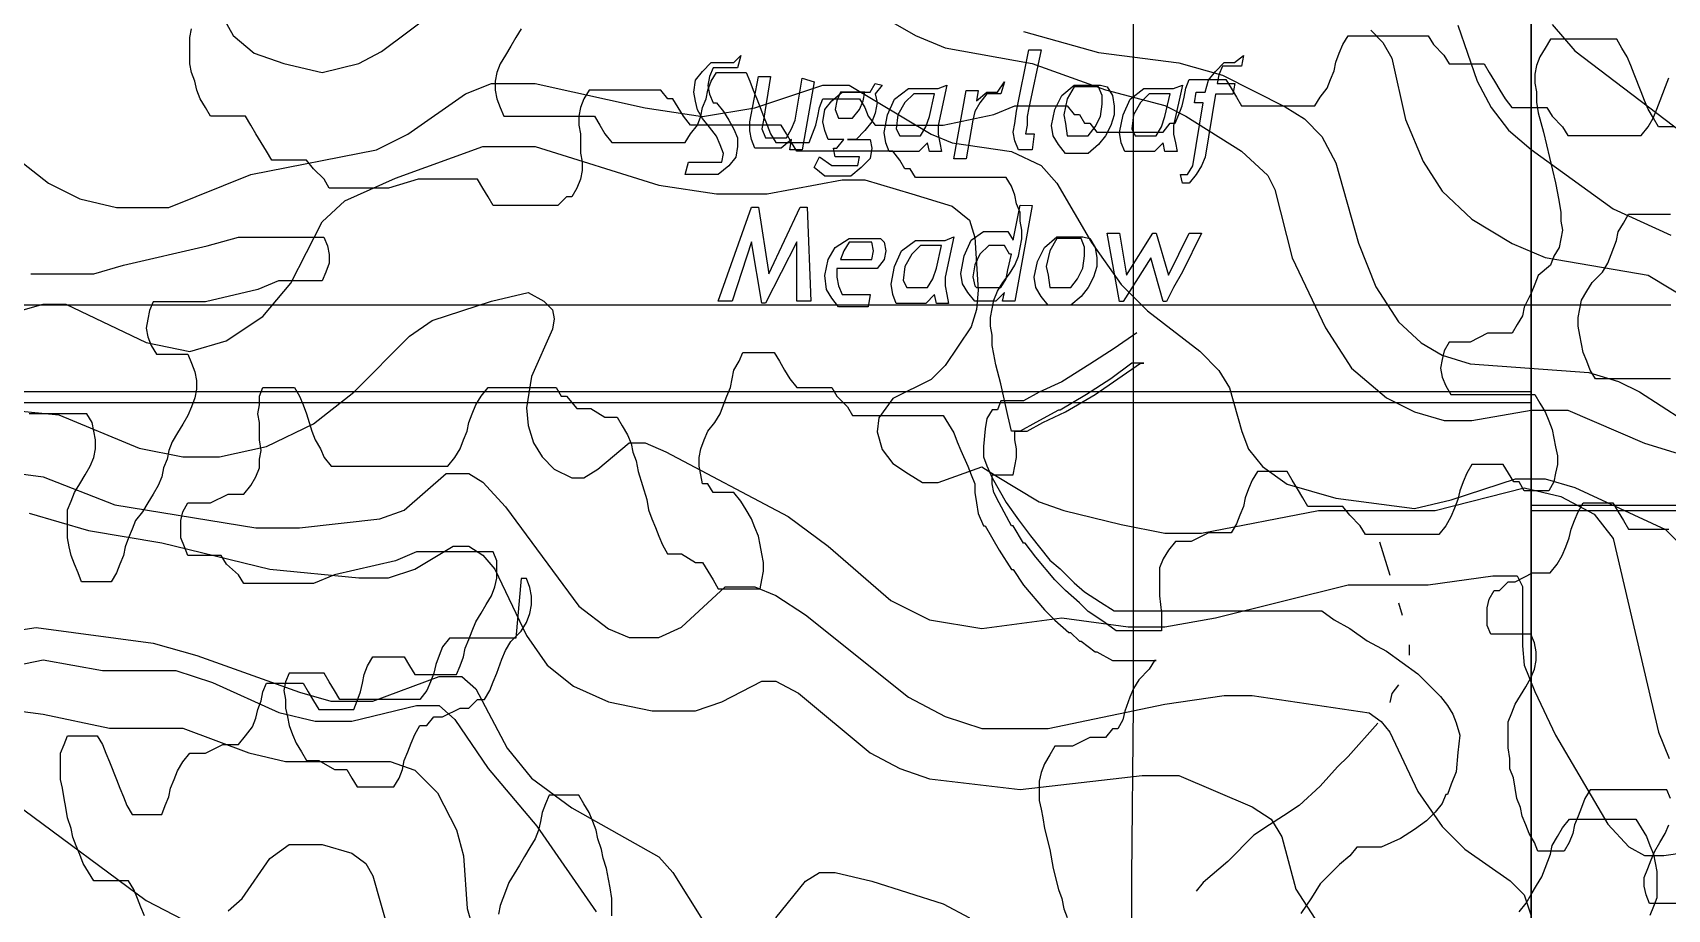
# Model space of a CAD drawing. Extents: x -0.49 to 6.91, y -0.57 to 8.11.
# Drawn here: x 2.0287 to 2.5228, y 2.9514 to 3.2165 of the extents above; entities that cross this region are included whole.
import ezdxf

# ---------------------------------------------------------------- set-up
doc = ezdxf.new("R2010")
doc.units = 0
for name, color, linetype in [('Grid', 7, 'CONTINUOUS'), ('Labels', 7, 'CONTINUOUS'), ('roads', 7, 'CONTINUOUS'), ('topo', 7, 'CONTINUOUS'), ('topo_grid', 7, 'CONTINUOUS'), ('water', 7, 'CONTINUOUS'), ('white', 7, 'CONTINUOUS')]:
    doc.layers.add(name, color=color, linetype=linetype)

msp = doc.modelspace()

# ---------------------------------------------------------------- linework, layer by layer
at = {"layer": 'Grid', "color": 1}
for points in [[(1.659111, 3.10467), (1.660693, 3.310807), (1.661749, 3.517499), (1.662802, 3.724165), (1.664384, 3.930329), (1.868432, 3.932974), (2.073008, 3.93562), (2.277583, 3.938266), (2.482159, 3.940912), (2.482159, 3.908739), (2.482159, 3.732632), (2.482159, 3.700485), (2.482159, 3.524378), (2.481633, 3.492205), (2.481633, 3.316125), (2.481633, 3.283422), (2.481633, 3.107845), (2.276002, 3.107845), (2.070373, 3.107845), (1.864743, 3.107845)], [(3.360572, 3.070909), (3.151778, 3.070909), (2.942985, 3.073555), (2.734718, 3.073555), (2.481632, 3.073555), (2.481632, 3.106231), (2.481632, 3.281808), (2.481632, 3.314511), (2.481632, 3.490591), (2.482159, 3.522764), (2.482159, 3.698871), (2.482159, 3.731018), (2.482159, 3.907125), (2.731555, 3.907125), (2.940348, 3.907125), (3.149142, 3.907125), (3.357408, 3.907125), (3.358466, 3.698315), (3.358995, 3.489533), (3.360054, 3.281279)], [(1.658057, 2.278455), (1.658583, 2.485148), (1.658583, 2.691311), (1.65911, 2.897977), (1.65911, 3.10467), (1.86474, 3.10467), (2.07037, 3.10467), (2.276, 3.10467), (2.48163, 3.10467), (2.48163, 3.071994), (2.48163, 2.898533), (2.48163, 2.863185), (2.48163, 2.69237), (2.48163, 2.654402), (2.482157, 2.487265), (2.482157, 2.44509), (2.482157, 2.282186), (2.276, 2.27954), (2.069842, 2.276894), (1.864212, 2.274249)], [(3.363208, 2.236281), (3.154414, 2.236281), (2.946148, 2.236281), (2.737355, 2.236281), (2.482159, 2.236281), (2.482159, 2.28216), (2.482159, 2.445064), (2.482159, 2.487238), (2.481632, 2.654375), (2.481632, 2.692343), (2.481632, 2.863185), (2.481632, 2.898506), (2.481632, 3.071967), (2.734719, 3.071967), (2.942985, 3.071967), (3.151778, 3.069321), (3.360572, 3.069321), (3.361101, 2.860539), (3.36216, 2.652285), (3.362689, 2.443503)]]:
    msp.add_lwpolyline(points, close=True, dxfattribs=at)
for points in [[(2.482158, 3.734749), (2.482158, 3.702602), (2.482158, 3.526495), (2.481632, 3.494348), (2.481632, 3.318241), (2.481632, 3.285539), (2.481632, 3.109961), (2.481632, 3.077285), (2.481632, 2.903825), (2.481632, 2.868503), (2.481632, 2.697661), (2.481632, 2.659694), (2.482158, 2.492556), (2.482158, 2.450382), (2.482158, 2.287478), (2.482158, 2.241599), (2.482685, 2.081314), (2.482685, 2.032816), (2.483211, 1.87568), (2.483211, 1.824007), (2.483738, 1.67375), (2.483738, 1.615224)], [(2.483738, 1.615224), (2.483738, 1.67375), (2.483211, 1.824007), (2.483211, 1.87568), (2.482685, 2.032816), (2.482685, 2.081314), (2.482158, 2.241599), (2.482158, 2.287478), (2.482158, 2.450382), (2.482158, 2.492556), (2.481632, 2.659694), (2.481632, 2.697661), (2.481632, 2.868503), (2.481632, 2.903825), (2.481632, 3.077285), (2.481632, 3.109961), (2.481632, 3.285539), (2.481632, 3.318241), (2.481632, 3.494348), (2.482158, 3.526495), (2.482158, 3.702602), (2.482158, 3.734749)]]:
    msp.add_lwpolyline(points, dxfattribs=at)
at = {"layer": 'Labels', "color": 6}
for points in [[(2.330839, 3.181108), (2.328204, 3.181108), (2.326621, 3.181108), (2.325568, 3.183754), (2.325039, 3.1864), (2.325568, 3.189045), (2.326095, 3.19275), (2.329785, 3.21127), (2.333476, 3.21127), (2.329785, 3.193808), (2.329259, 3.191162), (2.329259, 3.188516), (2.328732, 3.18587), (2.329788, 3.18587), (2.33137, 3.18587)], [(2.242785, 3.209577), (2.241729, 3.205873), (2.240147, 3.205873), (2.238039, 3.205873), (2.23593, 3.205873), (2.234351, 3.205873), (2.233295, 3.203227), (2.232768, 3.200581), (2.233295, 3.197935), (2.234351, 3.19529), (2.235404, 3.19529), (2.237512, 3.192644), (2.239095, 3.189998), (2.240677, 3.187352), (2.24173, 3.184706), (2.24173, 3.18206), (2.241203, 3.178885), (2.239095, 3.17624), (2.235932, 3.173594), (2.232241, 3.173594), (2.229078, 3.173594), (2.225914, 3.173594), (2.226967, 3.177298), (2.229605, 3.177298), (2.232768, 3.177298), (2.234876, 3.177298), (2.235932, 3.177298), (2.236985, 3.177298), (2.237512, 3.179944), (2.236459, 3.18259), (2.235403, 3.185235), (2.233294, 3.187881), (2.231185, 3.190527), (2.229606, 3.193173), (2.229077, 3.195819), (2.22855, 3.198465), (2.229077, 3.202169), (2.231185, 3.204815), (2.233823, 3.20746), (2.236986, 3.20746), (2.240677, 3.20746)], [(2.394636, 3.209577), (2.39411, 3.206402), (2.391472, 3.206402), (2.389892, 3.206402), (2.38831, 3.206402), (2.387254, 3.203756), (2.386728, 3.20111), (2.392001, 3.20111), (2.391474, 3.197935), (2.3862, 3.197935), (2.383037, 3.178885), (2.381981, 3.17624), (2.380399, 3.173594), (2.37829, 3.170948), (2.376182, 3.170948), (2.375655, 3.173594), (2.376711, 3.173594), (2.377764, 3.173594), (2.379346, 3.17624), (2.38251, 3.19529), (2.379872, 3.19529), (2.380399, 3.198465), (2.383036, 3.198465), (2.38409, 3.202169), (2.386198, 3.204815), (2.388833, 3.20746), (2.391998, 3.20746)], [(2.264929, 3.201666), (2.261238, 3.181029), (2.257547, 3.181029), (2.258076, 3.184204), (2.254912, 3.181558), (2.250694, 3.181558), (2.248585, 3.181558), (2.247003, 3.181558), (2.24595, 3.184204), (2.245424, 3.186849), (2.245424, 3.189495), (2.248059, 3.203254), (2.25175, 3.203254), (2.249641, 3.190024), (2.249115, 3.187379), (2.250168, 3.184733), (2.252806, 3.184733), (2.254914, 3.184733), (2.256497, 3.184733), (2.258079, 3.187379), (2.259132, 3.190024), (2.261241, 3.202724)], [(2.322403, 3.201666), (2.32135, 3.197962), (2.318712, 3.197962), (2.31713, 3.197962), (2.315021, 3.195316), (2.313439, 3.19267), (2.312912, 3.190024), (2.310804, 3.178383), (2.307113, 3.178383), (2.310804, 3.19902), (2.314495, 3.19902), (2.313966, 3.195845), (2.31713, 3.198491), (2.320294, 3.198491)], [(2.285491, 3.200634), (2.283382, 3.197988), (2.283909, 3.195343), (2.283382, 3.192168), (2.282327, 3.189522), (2.280218, 3.186876), (2.277583, 3.18423), (2.275474, 3.18423), (2.274947, 3.18423), (2.275474, 3.18423), (2.276527, 3.18423), (2.277583, 3.18423), (2.279691, 3.18423), (2.281273, 3.18423), (2.2818, 3.18423), (2.282327, 3.181584), (2.2818, 3.178409), (2.279162, 3.175763), (2.275999, 3.173118), (2.271781, 3.173118), (2.26809, 3.173118), (2.264927, 3.175763), (2.266509, 3.178938), (2.270199, 3.176293), (2.272835, 3.176293), (2.274943, 3.176293), (2.277052, 3.176293), (2.278108, 3.176293), (2.278634, 3.178938), (2.278108, 3.178938), (2.275999, 3.178938), (2.272835, 3.178938), (2.271255, 3.178938), (2.270729, 3.181584), (2.271782, 3.181584), (2.273891, 3.18423), (2.273364, 3.18423), (2.271255, 3.18423), (2.269147, 3.18423), (2.268091, 3.186876), (2.267564, 3.189522), (2.268091, 3.193226), (2.270202, 3.195872), (2.273365, 3.198518), (2.277056, 3.198518), (2.279692, 3.198518), (2.2818, 3.198518), (2.283382, 3.201163)], [(2.27231, 3.190606), (2.274419, 3.190606), (2.276527, 3.190606), (2.278636, 3.193252), (2.279692, 3.195898), (2.280218, 3.198544), (2.280218, 3.198544), (2.279163, 3.198544), (2.276527, 3.198544), (2.274419, 3.198544), (2.272836, 3.198544), (2.271783, 3.195898), (2.271257, 3.193252)], [(2.305004, 3.200634), (2.302369, 3.188463), (2.302369, 3.185818), (2.302895, 3.183172), (2.303422, 3.180526), (2.299727, 3.180526), (2.299201, 3.183172), (2.296565, 3.180526), (2.292347, 3.180526), (2.289712, 3.180526), (2.287603, 3.180526), (2.286548, 3.183172), (2.286021, 3.186347), (2.287074, 3.191638), (2.289183, 3.196401), (2.293401, 3.199576), (2.29551, 3.199576), (2.298148, 3.199576), (2.30237, 3.199576)], [(2.290764, 3.185341), (2.293399, 3.185341), (2.295508, 3.185341), (2.29709, 3.185341), (2.298672, 3.187987), (2.299726, 3.191162), (2.30131, 3.198041), (2.300252, 3.198041), (2.297617, 3.198041), (2.294982, 3.198041), (2.292346, 3.195395), (2.290238, 3.191691), (2.289711, 3.187458)], [(2.353511, 3.200105), (2.355091, 3.197459), (2.355617, 3.194284), (2.355617, 3.191638), (2.354564, 3.188463), (2.352982, 3.185288), (2.350873, 3.182643), (2.34771, 3.179997), (2.344019, 3.179997), (2.340855, 3.179997), (2.338747, 3.182643), (2.337164, 3.185288), (2.336638, 3.188463), (2.337691, 3.193226), (2.3398, 3.197459), (2.343491, 3.200634), (2.348236, 3.200634), (2.351399, 3.200634)], [(2.341384, 3.185341), (2.342966, 3.185341), (2.344548, 3.185341), (2.347712, 3.185341), (2.349821, 3.187987), (2.351403, 3.191162), (2.35193, 3.194866), (2.35193, 3.197512), (2.350874, 3.200158), (2.349292, 3.200158), (2.34771, 3.200158), (2.345601, 3.200158), (2.343492, 3.200158), (2.341383, 3.196454), (2.340328, 3.191691), (2.340854, 3.189045)], [(2.376182, 3.200634), (2.373547, 3.188463), (2.373547, 3.185818), (2.374073, 3.183172), (2.3746, 3.180526), (2.370909, 3.180526), (2.370382, 3.183172), (2.367747, 3.180526), (2.363529, 3.180526), (2.360894, 3.180526), (2.358785, 3.180526), (2.357729, 3.183172), (2.357203, 3.186347), (2.358259, 3.191638), (2.360367, 3.196401), (2.364585, 3.199576), (2.366694, 3.199576), (2.369329, 3.199576), (2.373547, 3.199576)], [(2.361946, 3.185341), (2.364584, 3.185341), (2.366693, 3.185341), (2.368272, 3.185341), (2.369854, 3.187987), (2.37091, 3.191162), (2.37249, 3.198041), (2.371437, 3.198041), (2.368801, 3.198041), (2.366163, 3.198041), (2.363528, 3.195395), (2.361419, 3.191691), (2.360893, 3.187458)], [(2.26282, 3.163725), (2.263873, 3.135256), (2.259656, 3.135256), (2.259656, 3.153247), (2.250166, 3.134726), (2.249113, 3.134726), (2.245949, 3.153247), (2.240149, 3.135256), (2.23593, 3.135256), (2.245948, 3.163725), (2.248057, 3.163725), (2.251221, 3.143616), (2.260711, 3.163725)], [(2.330839, 3.164254), (2.325567, 3.135256), (2.321876, 3.135256), (2.322402, 3.137901), (2.319767, 3.135256), (2.316076, 3.135256), (2.313441, 3.135256), (2.311332, 3.137901), (2.30975, 3.140547), (2.309224, 3.143722), (2.310279, 3.149014), (2.312388, 3.153776), (2.316078, 3.156422), (2.320823, 3.156422), (2.323461, 3.156422), (2.32504, 3.153776), (2.327149, 3.16436)], [(2.286019, 3.153168), (2.286546, 3.150522), (2.286019, 3.147876), (2.28391, 3.14523), (2.280746, 3.14523), (2.276528, 3.14523), (2.273893, 3.14523), (2.271784, 3.14523), (2.271784, 3.142585), (2.272311, 3.139939), (2.273366, 3.137293), (2.274949, 3.137293), (2.277057, 3.137293), (2.279695, 3.137293), (2.281804, 3.137293), (2.281277, 3.133589), (2.27864, 3.133589), (2.276004, 3.133589), (2.272313, 3.133589), (2.270204, 3.136235), (2.268622, 3.13888), (2.268096, 3.143114), (2.269149, 3.147876), (2.271257, 3.15158), (2.275475, 3.154226), (2.279693, 3.154226), (2.282857, 3.154226), (2.284966, 3.154226)], [(2.272838, 3.147903), (2.276001, 3.147903), (2.278636, 3.147903), (2.280745, 3.147903), (2.282327, 3.147903), (2.282854, 3.150549), (2.282327, 3.153194), (2.279692, 3.153194), (2.277057, 3.153194), (2.275475, 3.153194), (2.273892, 3.150549)], [(2.307113, 3.154755), (2.304472, 3.142585), (2.304472, 3.139939), (2.305004, 3.137293), (2.305531, 3.134647), (2.30184, 3.134647), (2.301313, 3.137293), (2.298673, 3.134647), (2.294455, 3.134647), (2.29182, 3.134647), (2.289711, 3.134647), (2.288658, 3.137293), (2.288131, 3.140468), (2.289184, 3.14576), (2.291293, 3.150522), (2.295511, 3.153697), (2.29762, 3.153697), (2.300255, 3.153697), (2.304473, 3.153697)], [(2.292873, 3.139463), (2.295508, 3.139463), (2.297617, 3.139463), (2.299199, 3.139463), (2.300781, 3.142108), (2.30184, 3.145283), (2.303422, 3.152163), (2.302369, 3.152163), (2.299728, 3.152163), (2.297093, 3.152163), (2.294458, 3.149517), (2.292349, 3.145813), (2.291823, 3.141579)], [(2.313967, 3.139463), (2.315549, 3.139463), (2.317658, 3.139463), (2.31924, 3.139463), (2.321349, 3.139463), (2.322931, 3.142108), (2.323458, 3.144754), (2.324513, 3.149517), (2.323987, 3.149517), (2.322405, 3.152163), (2.320822, 3.152163), (2.317659, 3.152163), (2.315021, 3.149517), (2.313439, 3.146342), (2.312913, 3.142638), (2.313439, 3.139992)], [(2.348238, 3.154226), (2.34982, 3.15158), (2.350347, 3.148405), (2.350347, 3.14576), (2.349291, 3.142585), (2.347709, 3.13941), (2.3456, 3.136764), (2.342436, 3.134118), (2.338746, 3.134118), (2.335582, 3.134118), (2.333473, 3.136764), (2.331891, 3.13941), (2.331365, 3.142585), (2.33242, 3.147347), (2.334529, 3.15158), (2.338219, 3.154755), (2.342965, 3.154755), (2.346128, 3.154755)], [(2.336111, 3.139463), (2.337693, 3.139463), (2.339275, 3.139463), (2.342439, 3.139463), (2.344547, 3.142108), (2.346129, 3.145283), (2.346656, 3.148988), (2.346656, 3.151633), (2.345603, 3.154279), (2.344021, 3.154279), (2.342439, 3.154279), (2.34033, 3.154279), (2.338221, 3.154279), (2.336112, 3.150575), (2.335059, 3.145813), (2.335586, 3.143167)], [(2.376182, 3.144199), (2.373547, 3.139436), (2.371438, 3.135203), (2.370382, 3.135203), (2.366692, 3.148432), (2.358256, 3.135203), (2.357201, 3.135203), (2.353511, 3.15584), (2.357201, 3.15584), (2.359309, 3.14314), (2.367218, 3.15584), (2.368271, 3.15584), (2.371962, 3.14314), (2.378289, 3.15584), (2.381981, 3.15584)]]:
    msp.add_lwpolyline(points, close=True, dxfattribs=at)
at = {"layer": 'roads', "color": 7}
msp.add_lwpolyline([(2.362473, 3.125757), (2.355619, 3.120995), (2.348237, 3.116232), (2.339801, 3.11094), (2.332947, 3.107765), (2.328202, 3.10512), (2.322929, 3.10512), (2.321349, 3.10512), (2.320294, 3.102474), (2.318711, 3.102474), (2.317132, 3.099828), (2.316605, 3.096653), (2.316079, 3.091361), (2.316079, 3.088186), (2.317132, 3.08554), (2.318714, 3.081836), (2.322932, 3.074428), (2.326622, 3.069136), (2.330313, 3.064374), (2.336113, 3.056965), (2.339276, 3.05432), (2.343494, 3.050086), (2.346658, 3.04744), (2.351403, 3.044265), (2.355621, 3.04162), (2.358784, 3.04162), (2.364584, 3.04162), (2.368802, 3.04162), (2.373547, 3.04162), (2.376711, 3.04162), (2.381456, 3.04162), (2.387256, 3.04162), (2.393583, 3.04162), (2.3978, 3.04162), (2.401491, 3.04162), (2.404126, 3.04162), (2.40729, 3.04162), (2.409399, 3.04162), (2.412562, 3.04162), (2.4152, 3.04162), (2.418363, 3.04162), (2.422054, 3.038974), (2.426799, 3.036328), (2.432071, 3.032624), (2.437871, 3.029449), (2.447361, 3.02257), (2.451057, 3.018865), (2.454216, 3.01569), (2.45633, 3.013045), (2.457912, 3.010399), (2.458965, 3.007753), (2.460021, 3.004049), (2.459494, 2.998757), (2.458968, 2.992936), (2.457386, 2.989232), (2.45633, 2.986057), (2.455803, 2.986057), (2.454745, 2.983411), (2.452642, 2.980765), (2.450001, 2.97812), (2.44631, 2.975474), (2.442092, 2.972828), (2.436293, 2.970182), (2.433129, 2.970182), (2.428911, 2.970182), (2.426803, 2.967536), (2.423639, 2.96489), (2.421004, 2.962245), (2.41784, 2.95907), (2.415205, 2.954836), (2.412041, 2.950074)], dxfattribs=at)
at = {"layer": 'topo', "color": 2}
for points in [[(2.084606, 3.224076), (2.089351, 3.21561), (2.095678, 3.210318), (2.104641, 3.207143), (2.116241, 3.204497), (2.127313, 3.207143), (2.134167, 3.210847), (2.150512, 3.223018)], [(2.278109, 3.225664), (2.295509, 3.21561), (2.304472, 3.211905), (2.330834, 3.207143), (2.352978, 3.199205), (2.370905, 3.194443), (2.377236, 3.191268), (2.394108, 3.180685), (2.402017, 3.173276), (2.404126, 3.169043), (2.409398, 3.148405), (2.419416, 3.127239), (2.427324, 3.115068), (2.437869, 3.106072), (2.446305, 3.101839), (2.455268, 3.099193), (2.463704, 3.099193), (2.481631, 3.102368), (2.492703, 3.102368), (2.515901, 3.092314), (2.534882, 3.086493)], [(2.328194, 3.21688), (2.350866, 3.21053), (2.375119, 3.207355), (2.388305, 3.20365), (2.407286, 3.194125), (2.413085, 3.190421), (2.418358, 3.18513), (2.422576, 3.177192), (2.42943, 3.15285), (2.434702, 3.139621), (2.441557, 3.129038), (2.448411, 3.122688), (2.454738, 3.118984), (2.463174, 3.116338), (2.499026, 3.113692), (2.507989, 3.111046), (2.514316, 3.107871), (2.527498, 3.099405)], [(2.433127, 3.217276), (2.436816, 3.213572), (2.439454, 3.20881), (2.443672, 3.190289), (2.448944, 3.177589), (2.454744, 3.168593), (2.463707, 3.160126), (2.475834, 3.152718), (2.485851, 3.148485), (2.516959, 3.143193), (2.536994, 3.131022)], [(2.459484, 3.218758), (2.465284, 3.201825), (2.469502, 3.193887), (2.474775, 3.187008), (2.481629, 3.181187), (2.506409, 3.163196), (2.523808, 3.155258)], [(2.487951, 3.218996), (2.494805, 3.211059), (2.534349, 3.181002)], [(2.02398, 3.178409), (2.033472, 3.171001), (2.042962, 3.166238), (2.054033, 3.163593), (2.06985, 3.163593), (2.094632, 3.173647), (2.132594, 3.181055), (2.142084, 3.185818), (2.159483, 3.197988), (2.167392, 3.201163), (2.180573, 3.201163), (2.213794, 3.193755), (2.231193, 3.191109), (2.24701, 3.193755), (2.267573, 3.200634), (2.275481, 3.200634), (2.300262, 3.185818), (2.306589, 3.183172), (2.324515, 3.180526), (2.333479, 3.176293), (2.338223, 3.171001), (2.348768, 3.153009), (2.357731, 3.140309), (2.36564, 3.132372), (2.381462, 3.120201), (2.387262, 3.11438), (2.390424, 3.109088), (2.394116, 3.095859), (2.396224, 3.090568), (2.400442, 3.085276), (2.407823, 3.079984), (2.422586, 3.075751), (2.446312, 3.072576), (2.457384, 3.075222), (2.476893, 3.081572), (2.485856, 3.081572), (2.494819, 3.078926), (2.522236, 3.066226), (2.526454, 3.061993)], [(2.018696, 3.130705), (2.031877, 3.134409), (2.038731, 3.134409), (2.062984, 3.122767), (2.076165, 3.120121), (2.087238, 3.123296), (2.09831, 3.130705), (2.106746, 3.140759), (2.116236, 3.15928), (2.12309, 3.16563), (2.13838, 3.172509), (2.164742, 3.182034), (2.173706, 3.182034), (2.18056, 3.182034), (2.217999, 3.170392), (2.235398, 3.167746), (2.250688, 3.167746), (2.273359, 3.17198), (2.280214, 3.17198), (2.294449, 3.167746), (2.306576, 3.164042), (2.311848, 3.159809), (2.31343, 3.154517), (2.314486, 3.138642), (2.31396, 3.132821), (2.312377, 3.12753), (2.304468, 3.115888), (2.30025, 3.111655), (2.288651, 3.105834), (2.284433, 3.100013), (2.283907, 3.09578), (2.285489, 3.090488), (2.288653, 3.086255), (2.293398, 3.08308), (2.297616, 3.080434), (2.302361, 3.080434), (2.315542, 3.085196), (2.31976, 3.082551), (2.332941, 3.074613), (2.340323, 3.071967), (2.357722, 3.067734), (2.370903, 3.065088), (2.38198, 3.065088), (2.417305, 3.071967), (2.45263, 3.071967), (2.47952, 3.078846), (2.490592, 3.076201), (2.50061, 3.070909), (2.506409, 3.063501), (2.520118, 3.004975), (2.523281, 2.997037)], [(2.009741, 3.103532), (2.036631, 3.100886), (2.060884, 3.090832), (2.074065, 3.088186), (2.085137, 3.088186), (2.099373, 3.091361), (2.113609, 3.09824), (2.125735, 3.107765), (2.142607, 3.124699), (2.149461, 3.129461), (2.167388, 3.135282), (2.17846, 3.137928), (2.183205, 3.135282), (2.18584, 3.132636), (2.186367, 3.12999), (2.18584, 3.126815), (2.179513, 3.112528), (2.177931, 3.103003), (2.178457, 3.097711), (2.180037, 3.09242), (2.182675, 3.088186), (2.186365, 3.084482), (2.191638, 3.081836), (2.195333, 3.081836), (2.199551, 3.084482), (2.209041, 3.09242), (2.213786, 3.09242), (2.220113, 3.089774), (2.257021, 3.070195), (2.269147, 3.061199), (2.288128, 3.044795), (2.299727, 3.038974), (2.315545, 3.036328), (2.339798, 3.039503), (2.359833, 3.036857), (2.370905, 3.036857), (2.3862, 3.039503), (2.426271, 3.049557), (2.450524, 3.049557), (2.470032, 3.052203), (2.474777, 3.052203), (2.477415, 3.052203), (2.478994, 3.049028), (2.478994, 3.031036), (2.479521, 3.025215), (2.482685, 3.017278), (2.489012, 3.004049), (2.504829, 2.977167), (2.511156, 2.970288), (2.515901, 2.967642), (2.521701, 2.967642), (2.55439, 2.972405)], [(2.012376, 3.084773), (2.031884, 3.082127), (2.053501, 3.073661), (2.096208, 3.066781), (2.109389, 3.066781), (2.133642, 3.069427), (2.141023, 3.072073), (2.153677, 3.083186), (2.157368, 3.083186), (2.160531, 3.083186), (2.164749, 3.08054), (2.171604, 3.073131), (2.193752, 3.043075), (2.202715, 3.036196), (2.209042, 3.03355), (2.218006, 3.03355), (2.22486, 3.036725), (2.238041, 3.048896), (2.242259, 3.048896), (2.247004, 3.048896), (2.253331, 3.04625), (2.262294, 3.040429), (2.293402, 3.015558), (2.304474, 3.009737), (2.315546, 3.006033), (2.32451, 3.006033), (2.335582, 3.006033), (2.370908, 3.013441), (2.388838, 3.016087), (2.397274, 3.016087), (2.4326, 3.010796), (2.43629, 3.00815), (2.438928, 3.004975), (2.447364, 2.986983), (2.454745, 2.9764), (2.461599, 2.969521), (2.475308, 2.959996), (2.479526, 2.955762), (2.481635, 2.949412)], [(2.02767, 3.071226), (2.045596, 3.065935), (2.06774, 3.062231), (2.10043, 3.054293), (2.127319, 3.051647), (2.136282, 3.051647), (2.144191, 3.054293), (2.15579, 3.061172), (2.160532, 3.061172), (2.16475, 3.058526), (2.168441, 3.054293), (2.177932, 3.034185), (2.184258, 3.025189), (2.192172, 3.018839), (2.202716, 3.014076), (2.215898, 3.011431), (2.229079, 3.011431), (2.236987, 3.014076), (2.249114, 3.020426), (2.253332, 3.020426), (2.260186, 3.016722), (2.281803, 2.998731), (2.290766, 2.993968), (2.29973, 2.990793), (2.327146, 2.987618), (2.364054, 2.991851), (2.375126, 2.991851), (2.397274, 2.982326), (2.403074, 2.978622), (2.406237, 2.973331), (2.410456, 2.957456), (2.41731, 2.946872)], [(2.012374, 3.033947), (2.029773, 3.036593), (2.065099, 3.03183), (2.07828, 3.028126), (2.109387, 3.017013), (2.118878, 3.014368), (2.131532, 3.014368), (2.151567, 3.021776), (2.158421, 3.021776), (2.162639, 3.018072), (2.17213, 3.00008), (2.179511, 2.991084), (2.191638, 2.982088), (2.218004, 2.967272), (2.222222, 2.962509), (2.231185, 2.948222)], [(2.018702, 3.024157), (2.031884, 3.026803), (2.04981, 3.023628), (2.071954, 3.023628), (2.083026, 3.019924), (2.103062, 3.010928), (2.114134, 3.008282), (2.125206, 3.008282), (2.144714, 3.013045), (2.151568, 3.013045), (2.156313, 3.008811), (2.166331, 2.993995), (2.181094, 2.976532), (2.199025, 2.950603)], [(2.011836, 3.013018), (2.031871, 3.010372), (2.051907, 3.006139), (2.074051, 3.006139), (2.094086, 2.998731), (2.105158, 2.996085), (2.11834, 2.996085), (2.136793, 2.996085), (2.144175, 2.993439), (2.151029, 2.98656), (2.156829, 2.975447), (2.158938, 2.96751), (2.159991, 2.951635), (2.161573, 2.946343)], [(2.026086, 2.98148), (2.062993, 2.954069), (2.074065, 2.948248)], [(2.087774, 2.950894), (2.091992, 2.954598), (2.100428, 2.966769), (2.106227, 2.971002), (2.116245, 2.971002), (2.125208, 2.968356), (2.129426, 2.965181), (2.131534, 2.961477), (2.138915, 2.935548)], [(2.25333, 2.948751), (2.262293, 2.959863), (2.266511, 2.962509), (2.271256, 2.962509), (2.282328, 2.959863), (2.303945, 2.952984), (2.311854, 2.948751)]]:
    msp.add_lwpolyline(points, dxfattribs=at)
at = {"layer": 'topo_grid', "color": 7}
for points in [[(2.360884, 2.909593), (2.360884, 2.961266), (2.361413, 3.012912), (2.361413, 3.064056), (2.361413, 3.115729), (2.361413, 3.166873), (2.361413, 3.218546), (2.36194, 3.27022), (2.36194, 3.321364), (2.36194, 3.373037), (2.36194, 3.424181), (2.36194, 3.475854), (2.36194, 3.527527), (2.362466, 3.578671), (2.362466, 3.630344), (2.362466, 3.681461), (2.362466, 3.733135)], [(2.002881, 3.134197), (2.04032, 3.134197), (2.077754, 3.134197), (2.114661, 3.134197), (2.152096, 3.134197), (2.189003, 3.134197), (2.226442, 3.134197), (2.263349, 3.134197), (2.300783, 3.134197), (2.338218, 3.134197), (2.375125, 3.134197), (2.412564, 3.134197), (2.449471, 3.134197), (2.486905, 3.134197), (2.523813, 3.134197)]]:
    msp.add_lwpolyline(points, dxfattribs=at)
at = {"layer": 'water', "color": 4}
for points in [[(2.435762, 3.062495), (2.438925, 3.052441)], [(2.441561, 3.044027), (2.442617, 3.040323)], [(2.444725, 3.03138), (2.444725, 3.03138), (2.444725, 3.028205)], [(2.441561, 3.019262), (2.439452, 3.016616), (2.438926, 3.013971)], [(2.435234, 3.007647), (2.426271, 2.997593), (2.423108, 2.994418), (2.417835, 2.988597), (2.411508, 2.982776), (2.406763, 2.979601), (2.402545, 2.976955), (2.3978, 2.97378), (2.389891, 2.965843), (2.38251, 2.959493), (2.380401, 2.956847)]]:
    msp.add_lwpolyline(points, dxfattribs=at)
at = {"layer": 'white', "color": 7}
for points in [[(2.52487, 3.18804), (2.522235, 3.18804), (2.520126, 3.18804), (2.518544, 3.190686), (2.516961, 3.193332), (2.515908, 3.195978), (2.514853, 3.198623), (2.512744, 3.203915), (2.511691, 3.206561), (2.510635, 3.209207), (2.509053, 3.211853), (2.507471, 3.214498), (2.505362, 3.214498), (2.503253, 3.214498), (2.500614, 3.214498), (2.497977, 3.214498), (2.495342, 3.214498), (2.492707, 3.214498), (2.490071, 3.214498), (2.487433, 3.214498), (2.485851, 3.211853), (2.484269, 3.209207), (2.483216, 3.206561), (2.482687, 3.203915), (2.482687, 3.201269), (2.483216, 3.198623), (2.483216, 3.195448), (2.483742, 3.192273), (2.485325, 3.186453), (2.489016, 3.171107), (2.489542, 3.167932), (2.490069, 3.165286), (2.490595, 3.162111), (2.490595, 3.159465), (2.491122, 3.156819), (2.490595, 3.154173), (2.490069, 3.151528), (2.488486, 3.148882), (2.487433, 3.146236), (2.483742, 3.143061), (2.482689, 3.140415), (2.481634, 3.137769), (2.479525, 3.133536), (2.478998, 3.13089), (2.477416, 3.128244), (2.475834, 3.125598), (2.473725, 3.125598), (2.47109, 3.125598), (2.468452, 3.125598), (2.46318, 3.122953), (2.461071, 3.122953), (2.458436, 3.122953), (2.456854, 3.122953), (2.455272, 3.120307), (2.454745, 3.117661), (2.454219, 3.115015), (2.454745, 3.112369), (2.455798, 3.109723), (2.45738, 3.107078), (2.458963, 3.107078), (2.461598, 3.107078), (2.464233, 3.107078), (2.466871, 3.107078), (2.47267, 3.107078), (2.475308, 3.107078), (2.477943, 3.107078), (2.480579, 3.107078), (2.482687, 3.107078), (2.484269, 3.104432), (2.485852, 3.101786), (2.486907, 3.09914), (2.48796, 3.096494), (2.488487, 3.093848), (2.489016, 3.091203), (2.489543, 3.088557), (2.489543, 3.085911), (2.489016, 3.083265), (2.488487, 3.080619), (2.486907, 3.077973), (2.485325, 3.077973), (2.483216, 3.077973), (2.481634, 3.077973), (2.479526, 3.077973), (2.477943, 3.080619), (2.476361, 3.080619), (2.474779, 3.083265), (2.473197, 3.085911), (2.471088, 3.085911), (2.469506, 3.085911), (2.467397, 3.085911), (2.465288, 3.085911), (2.463706, 3.085911), (2.462124, 3.083265), (2.461071, 3.080619), (2.460015, 3.077973), (2.459489, 3.075328), (2.458436, 3.072682), (2.45738, 3.070036), (2.455798, 3.06739), (2.453689, 3.064744), (2.451051, 3.064744), (2.448942, 3.064744), (2.445779, 3.064744), (2.443144, 3.064744), (2.440507, 3.064744), (2.437871, 3.064744), (2.435762, 3.064744), (2.433653, 3.064744), (2.431545, 3.064744), (2.429962, 3.06739), (2.4268, 3.070565), (2.424691, 3.073211), (2.423109, 3.073211), (2.420473, 3.073211), (2.418365, 3.073211), (2.416256, 3.073211), (2.414147, 3.073211), (2.41256, 3.075857), (2.410978, 3.078503), (2.409398, 3.081148), (2.407816, 3.083794), (2.406234, 3.083794), (2.404651, 3.083794), (2.402541, 3.083794), (2.400432, 3.083794), (2.39885, 3.083794), (2.397268, 3.081148), (2.396212, 3.078503), (2.395159, 3.075857), (2.394633, 3.073211), (2.393577, 3.070565), (2.392524, 3.067919), (2.390942, 3.065273), (2.388833, 3.065273), (2.386198, 3.065273), (2.384089, 3.065273), (2.378816, 3.062628), (2.376181, 3.062628), (2.374072, 3.062628), (2.371963, 3.059982), (2.370381, 3.057336), (2.369325, 3.05469), (2.369325, 3.052044), (2.369325, 3.049398), (2.369325, 3.046223), (2.369852, 3.040932), (2.369852, 3.038286), (2.369852, 3.03564), (2.368799, 3.03564), (2.365108, 3.03564), (2.364582, 3.03564), (2.359309, 3.03564), (2.356146, 3.03564), (2.352455, 3.038286), (2.34771, 3.041461), (2.345074, 3.044107), (2.340856, 3.047811), (2.337692, 3.050986), (2.331893, 3.057865), (2.328729, 3.062098), (2.328203, 3.062098), (2.32504, 3.06739), (2.324513, 3.06739), (2.320823, 3.074269), (2.319241, 3.077444), (2.318714, 3.08009), (2.318714, 3.082736), (2.319767, 3.082736), (2.321876, 3.082736), (2.323458, 3.082736), (2.325041, 3.082736), (2.325567, 3.085382), (2.326094, 3.088028), (2.326094, 3.090673), (2.325567, 3.093319), (2.325567, 3.095965), (2.32873, 3.095965), (2.329257, 3.095965), (2.334003, 3.098611), (2.340857, 3.101786), (2.34982, 3.107078), (2.356674, 3.11184), (2.363528, 3.116603), (2.364057, 3.116603), (2.364057, 3.116603), (2.364583, 3.116603), (2.364583, 3.116603), (2.364583, 3.116603), (2.364583, 3.116603), (2.364583, 3.116603), (2.364583, 3.116603), (2.364057, 3.116603), (2.364057, 3.116603), (2.363528, 3.116603), (2.363001, 3.116603), (2.362475, 3.116603), (2.361948, 3.116603), (2.361422, 3.116603), (2.360895, 3.116603), (2.354568, 3.11184), (2.347187, 3.107078), (2.339278, 3.102315), (2.338752, 3.102315), (2.331898, 3.098611), (2.327151, 3.095965), (2.324516, 3.095965), (2.323463, 3.100728), (2.321354, 3.110253), (2.319772, 3.116073), (2.319246, 3.119248), (2.318719, 3.121894), (2.318719, 3.125069), (2.318193, 3.127715), (2.318193, 3.130361), (2.318719, 3.133007), (2.319246, 3.135653), (2.320299, 3.138298), (2.321881, 3.140944), (2.32399, 3.14359), (2.325572, 3.146236), (2.326625, 3.148882), (2.327151, 3.151528), (2.327681, 3.154173), (2.327681, 3.156819), (2.327151, 3.159465), (2.327151, 3.162111), (2.326098, 3.164757), (2.325572, 3.167403), (2.324516, 3.170048), (2.322934, 3.172694), (2.321352, 3.172694), (2.319243, 3.172694), (2.316608, 3.172694), (2.31397, 3.172694), (2.311335, 3.172694), (2.306063, 3.172694), (2.302893, 3.172694), (2.300257, 3.172694), (2.298148, 3.172694), (2.295513, 3.172694), (2.293931, 3.17534), (2.292348, 3.17534), (2.290766, 3.177986), (2.288657, 3.180632), (2.287075, 3.180632), (2.284967, 3.180632), (2.282331, 3.180632), (2.279695, 3.180632), (2.277058, 3.180632), (2.271259, 3.180632), (2.268621, 3.180632), (2.265986, 3.180632), (2.263877, 3.180632), (2.261768, 3.180632), (2.25966, 3.180632), (2.25808, 3.183278), (2.256498, 3.185923), (2.254916, 3.188569), (2.252807, 3.188569), (2.250698, 3.188569), (2.248063, 3.188569), (2.245428, 3.188569), (2.24279, 3.188569), (2.237518, 3.188569), (2.234883, 3.188569), (2.232248, 3.188569), (2.22961, 3.188569), (2.227501, 3.188569), (2.225387, 3.191215), (2.223805, 3.193861), (2.222222, 3.196507), (2.22064, 3.196507), (2.218532, 3.199153), (2.216423, 3.199153), (2.213785, 3.199153), (2.21115, 3.199153), (2.208514, 3.199153), (2.205879, 3.199153), (2.203244, 3.199153), (2.200606, 3.199153), (2.198497, 3.199153), (2.196915, 3.199153), (2.195333, 3.196507), (2.194277, 3.193861), (2.193751, 3.191215), (2.193751, 3.188569), (2.194277, 3.185923), (2.194277, 3.180103), (2.194806, 3.177457), (2.194806, 3.174811), (2.194277, 3.172165), (2.193224, 3.169519), (2.191642, 3.166873), (2.19006, 3.166873), (2.187422, 3.164228), (2.185313, 3.164228), (2.182678, 3.164228), (2.180043, 3.164228), (2.177407, 3.164228), (2.174769, 3.164228), (2.172134, 3.164228), (2.170025, 3.164228), (2.167917, 3.164228), (2.166335, 3.166873), (2.164752, 3.169519), (2.16317, 3.172165), (2.161061, 3.172165), (2.158953, 3.172165), (2.156317, 3.172165), (2.153682, 3.172165), (2.151044, 3.172165), (2.147881, 3.172165), (2.145246, 3.172165), (2.136282, 3.169519), (2.133119, 3.169519), (2.130484, 3.169519), (2.127316, 3.169519), (2.12468, 3.169519), (2.122571, 3.169519), (2.119936, 3.169519), (2.118354, 3.169519), (2.116771, 3.172165), (2.113609, 3.17534), (2.1115, 3.177986), (2.109918, 3.177986), (2.107282, 3.177986), (2.105174, 3.177986), (2.103065, 3.177986), (2.100956, 3.177986), (2.099374, 3.180632), (2.097792, 3.183278), (2.09621, 3.185923), (2.094627, 3.188569), (2.093045, 3.191215), (2.090936, 3.191215), (2.086191, 3.191215), (2.084083, 3.191215), (2.0825, 3.191215), (2.080918, 3.193861), (2.079336, 3.196507), (2.07828, 3.199153), (2.077754, 3.201798), (2.076701, 3.204444), (2.076174, 3.20709), (2.076174, 3.209736), (2.076174, 3.212382), (2.076174, 3.215028), (2.076701, 3.217673)], [(2.176357, 3.217673), (2.174775, 3.215028), (2.173193, 3.212382), (2.171611, 3.209736), (2.170028, 3.20709), (2.168975, 3.204444), (2.168449, 3.201798), (2.168449, 3.199153), (2.168975, 3.196507), (2.170028, 3.193861), (2.171084, 3.191215), (2.173193, 3.191215), (2.175302, 3.191215), (2.177937, 3.191215), (2.180572, 3.191215), (2.186372, 3.191215), (2.189007, 3.191215), (2.191645, 3.191215), (2.19428, 3.191215), (2.196389, 3.191215), (2.198498, 3.191215), (2.20008, 3.188569), (2.201662, 3.185923), (2.203771, 3.183278), (2.205353, 3.183278), (2.207462, 3.183278), (2.210097, 3.183278), (2.212732, 3.183278), (2.21537, 3.183278), (2.218006, 3.183278), (2.220641, 3.183278), (2.223276, 3.183278), (2.225917, 3.183278), (2.227499, 3.185923), (2.229608, 3.188569), (2.230661, 3.191215), (2.231187, 3.193861), (2.232243, 3.196507), (2.232769, 3.199153), (2.233822, 3.201798), (2.235405, 3.204444), (2.237513, 3.204444), (2.239095, 3.204444), (2.241207, 3.204444), (2.242786, 3.204444), (2.244369, 3.204444), (2.245424, 3.201798), (2.246477, 3.199153), (2.247533, 3.196507), (2.249642, 3.191215), (2.250697, 3.188569), (2.25175, 3.185923), (2.253333, 3.183278), (2.254388, 3.183278), (2.256497, 3.183278), (2.258077, 3.183278), (2.260185, 3.183278), (2.261768, 3.183278), (2.26335, 3.183278), (2.264403, 3.185923), (2.265459, 3.188569), (2.265985, 3.191215), (2.266512, 3.193861), (2.267567, 3.196507), (2.269149, 3.196507), (2.270732, 3.196507), (2.27284, 3.196507), (2.274949, 3.196507), (2.276531, 3.196507), (2.27864, 3.196507), (2.28022, 3.193861), (2.281275, 3.191215), (2.283384, 3.188569), (2.284966, 3.188569), (2.287075, 3.188569), (2.28971, 3.188569), (2.292346, 3.188569), (2.294981, 3.188569), (2.298145, 3.188569), (2.30078, 3.188569), (2.303943, 3.188569), (2.319234, 3.191744), (2.32556, 3.19439), (2.328724, 3.19439), (2.331359, 3.19439), (2.333995, 3.19439), (2.336633, 3.19439), (2.339268, 3.19439), (2.341376, 3.19439), (2.343485, 3.191744), (2.345067, 3.191744), (2.34665, 3.189098), (2.348232, 3.189098), (2.350341, 3.186453), (2.352449, 3.186453), (2.354558, 3.186453), (2.357193, 3.186453), (2.359829, 3.186453), (2.362466, 3.186453), (2.365102, 3.186453), (2.367737, 3.186453), (2.370372, 3.186453), (2.372481, 3.189098), (2.374063, 3.189098), (2.375119, 3.191744), (2.376172, 3.19439), (2.376698, 3.197036), (2.377225, 3.199682), (2.378281, 3.202328), (2.37986, 3.202328), (2.381969, 3.202328), (2.383551, 3.202328), (2.38566, 3.202328), (2.387769, 3.202328), (2.389351, 3.202328), (2.390933, 3.199682), (2.392513, 3.197036), (2.394095, 3.19439), (2.395677, 3.19439), (2.397786, 3.19439), (2.400421, 3.19439), (2.403056, 3.19439), (2.405691, 3.19439), (2.408329, 3.19439), (2.410965, 3.19439), (2.413605, 3.19439), (2.41624, 3.19439), (2.417823, 3.197036), (2.419931, 3.199682), (2.420987, 3.202328), (2.42204, 3.204973), (2.422567, 3.207619), (2.42362, 3.210265), (2.424675, 3.212911), (2.426257, 3.215557), (2.428366, 3.215557), (2.430475, 3.215557), (2.43311, 3.215557), (2.435748, 3.215557), (2.438383, 3.215557), (2.441019, 3.215557), (2.443654, 3.215557), (2.446292, 3.215557), (2.4484, 3.215557), (2.450509, 3.215557), (2.452089, 3.212911), (2.455253, 3.209736), (2.456835, 3.20709), (2.458944, 3.20709), (2.461052, 3.20709), (2.463161, 3.20709), (2.46527, 3.20709), (2.467378, 3.20709), (2.468961, 3.204444), (2.470543, 3.201798), (2.472125, 3.199153), (2.473705, 3.196507), (2.475813, 3.193861), (2.477396, 3.193861), (2.479504, 3.193861), (2.48214, 3.193861), (2.484248, 3.193861), (2.486357, 3.193861), (2.487939, 3.191215), (2.491102, 3.18804), (2.492685, 3.185394), (2.494793, 3.185394), (2.496902, 3.185394), (2.499011, 3.185394), (2.501646, 3.185394), (2.504281, 3.185394), (2.507445, 3.185394), (2.51008, 3.185394), (2.512716, 3.185394), (2.514824, 3.185394), (2.516933, 3.18804), (2.518515, 3.190686), (2.519571, 3.193332), (2.520624, 3.195978), (2.522206, 3.200211), (2.523259, 3.202857)], [(2.523722, 3.11184), (2.521086, 3.11184), (2.518448, 3.11184), (2.512649, 3.11184), (2.510012, 3.11184), (2.507376, 3.11184), (2.504741, 3.11184), (2.502632, 3.11184), (2.50105, 3.11184), (2.499468, 3.114486), (2.498415, 3.117132), (2.497362, 3.119778), (2.496835, 3.122423), (2.496306, 3.125069), (2.49578, 3.127715), (2.49578, 3.130361), (2.496306, 3.133007), (2.496835, 3.135653), (2.498418, 3.138298), (2.5, 3.140944), (2.503163, 3.144119), (2.504745, 3.146765), (2.5058, 3.149411), (2.50738, 3.153644), (2.507909, 3.15629), (2.509491, 3.158936), (2.511074, 3.161582), (2.513182, 3.161582), (2.515291, 3.161582), (2.517926, 3.161582), (2.520562, 3.161582), (2.523726, 3.161582)], [(2.028182, 3.14359), (2.030291, 3.14359), (2.032926, 3.14359), (2.035564, 3.14359), (2.038204, 3.14359), (2.041363, 3.14359), (2.044004, 3.14359), (2.047167, 3.14359), (2.056131, 3.146236), (2.081438, 3.152057), (2.090929, 3.154703), (2.096728, 3.154703), (2.099892, 3.154703), (2.103055, 3.154703), (2.106219, 3.154703), (2.108854, 3.154703), (2.111489, 3.154703), (2.113598, 3.154703), (2.115706, 3.154703), (2.116762, 3.154703), (2.117815, 3.152057), (2.118342, 3.149411), (2.118342, 3.146765), (2.117289, 3.144119), (2.116233, 3.141473), (2.114124, 3.141473), (2.111489, 3.141473), (2.108854, 3.141473), (2.106219, 3.141473), (2.103055, 3.141473), (2.096728, 3.138828), (2.080911, 3.135123), (2.078275, 3.135123), (2.075111, 3.135123), (2.072476, 3.135123), (2.069841, 3.135123), (2.067203, 3.135123), (2.065094, 3.135123), (2.064041, 3.132478), (2.063515, 3.129832), (2.062988, 3.127186), (2.063515, 3.12454), (2.064568, 3.121894), (2.06615, 3.119248), (2.067732, 3.119248), (2.069841, 3.119248), (2.07195, 3.119248), (2.074058, 3.119248), (2.075641, 3.119248), (2.076694, 3.116603), (2.077747, 3.113957), (2.078273, 3.111311), (2.078273, 3.108665), (2.077747, 3.106019), (2.076694, 3.103373), (2.075641, 3.100728), (2.074058, 3.098082), (2.072476, 3.095436), (2.070894, 3.09279), (2.069841, 3.090144), (2.069314, 3.087498), (2.068259, 3.084853), (2.067732, 3.082207), (2.066679, 3.079561), (2.065097, 3.076915), (2.063515, 3.074269), (2.061933, 3.071623), (2.059824, 3.068978), (2.058771, 3.066332), (2.057715, 3.063686), (2.056662, 3.06104), (2.056136, 3.058394), (2.05508, 3.055748), (2.054027, 3.053103), (2.052445, 3.050457), (2.050862, 3.050457), (2.048754, 3.050457), (2.046645, 3.050457), (2.045063, 3.050457), (2.043481, 3.050457), (2.042425, 3.053103), (2.041367, 3.055748), (2.040311, 3.058394), (2.039784, 3.06104), (2.039258, 3.063686), (2.039258, 3.066861), (2.039258, 3.069507), (2.039258, 3.072153), (2.040311, 3.074798), (2.041367, 3.077444), (2.042951, 3.08009), (2.044534, 3.082736), (2.046116, 3.085382), (2.047171, 3.088028), (2.047698, 3.090673), (2.047698, 3.093319), (2.047171, 3.095965), (2.046645, 3.098611), (2.045063, 3.101257), (2.043481, 3.101257), (2.04084, 3.101257), (2.038739, 3.101257), (2.036098, 3.101257), (2.032935, 3.101257), (2.0303, 3.101257), (2.027665, 3.101257)], [(2.062466, 2.949386), (2.06141, 2.952032), (2.060357, 2.954678), (2.059304, 2.957323), (2.057722, 2.959969), (2.055613, 2.959969), (2.053505, 2.959969), (2.051396, 2.959969), (2.049287, 2.959969), (2.047178, 2.959969), (2.045596, 2.962615), (2.044014, 2.965261), (2.042958, 2.967907), (2.041903, 2.970553), (2.040844, 2.973198), (2.040318, 2.975844), (2.039265, 2.979019), (2.038741, 2.982194), (2.038214, 2.98484), (2.037688, 2.988015), (2.037156, 2.990661), (2.037156, 2.993307), (2.037156, 2.995953), (2.037156, 2.998598), (2.038214, 3.001244), (2.039265, 3.00389), (2.041373, 3.00389), (2.042958, 3.00389), (2.045067, 3.00389), (2.046649, 3.00389), (2.048231, 3.00389), (2.049814, 3.001244), (2.050867, 2.998598), (2.051922, 2.995953), (2.054031, 2.990661), (2.055084, 2.988015), (2.05614, 2.985369), (2.057193, 2.982723), (2.058775, 2.980078), (2.060884, 2.980078), (2.062466, 2.980078), (2.064575, 2.980078), (2.066157, 2.980078), (2.067739, 2.980078), (2.068795, 2.982723), (2.069848, 2.985369), (2.070374, 2.988015), (2.07143, 2.990661), (2.072483, 2.993307), (2.074065, 2.995953), (2.076174, 2.998598), (2.078809, 2.998598), (2.080918, 2.998598), (2.086191, 3.001244), (2.088826, 3.001244), (2.090935, 3.001244), (2.093044, 3.00389), (2.095152, 3.006536), (2.096205, 3.009182), (2.096732, 3.011828), (2.097788, 3.014473), (2.098314, 3.017119), (2.09937, 3.019765), (2.100952, 3.019765), (2.103061, 3.019765), (2.104643, 3.019765), (2.106752, 3.019765), (2.10886, 3.019765), (2.110443, 3.019765), (2.112022, 3.017119), (2.113604, 3.014473), (2.115187, 3.011828), (2.116769, 3.011828), (2.118351, 3.011828), (2.12046, 3.011828), (2.122568, 3.011828), (2.124151, 3.011828), (2.125733, 3.011828), (2.126786, 3.014473), (2.127842, 3.017119), (2.128368, 3.019765), (2.128895, 3.022411), (2.12995, 3.025057), (2.13153, 3.027703), (2.133639, 3.027703), (2.135221, 3.027703), (2.13733, 3.027703), (2.139438, 3.027703), (2.141021, 3.027703), (2.142603, 3.025057), (2.144185, 3.022411), (2.145767, 3.022411), (2.147349, 3.022411), (2.149458, 3.022411), (2.151567, 3.022411), (2.153149, 3.022411), (2.155258, 3.022411), (2.15684, 3.022411), (2.157896, 3.025057), (2.158949, 3.027703), (2.159475, 3.030348), (2.160531, 3.032994), (2.161584, 3.03564), (2.162637, 3.038286), (2.164219, 3.040932), (2.165801, 3.043578), (2.167384, 3.046223), (2.168437, 3.048869), (2.168963, 3.051515), (2.168963, 3.054161), (2.168963, 3.056807), (2.16791, 3.059453), (2.166328, 3.059453), (2.164746, 3.059453), (2.16211, 3.059453), (2.159475, 3.059453), (2.15684, 3.059453), (2.153676, 3.059453), (2.151041, 3.059453), (2.144713, 3.059453), (2.138386, 3.056807), (2.119933, 3.052573), (2.113606, 3.049928), (2.110442, 3.049928), (2.10728, 3.049928), (2.104644, 3.049928), (2.102009, 3.049928), (2.098845, 3.049928), (2.096736, 3.049928), (2.094101, 3.049928), (2.092519, 3.049928), (2.090937, 3.052573), (2.087246, 3.055748), (2.085666, 3.058394), (2.083558, 3.058394), (2.081449, 3.058394), (2.07934, 3.058394), (2.077231, 3.058394), (2.075649, 3.058394), (2.074593, 3.06104), (2.07354, 3.063686), (2.07354, 3.066332), (2.07354, 3.068978), (2.074067, 3.071623), (2.075649, 3.074269), (2.077758, 3.074269), (2.079867, 3.074269), (2.082502, 3.074269), (2.087775, 3.076915), (2.09041, 3.076915), (2.092519, 3.076915), (2.094628, 3.079561), (2.09621, 3.082207), (2.097266, 3.084853), (2.097266, 3.087498), (2.097792, 3.090144), (2.097266, 3.093319), (2.097266, 3.098611), (2.096739, 3.101257), (2.097266, 3.103903), (2.097266, 3.106548), (2.098319, 3.109194), (2.099374, 3.109194), (2.100957, 3.109194), (2.103065, 3.109194), (2.104647, 3.109194), (2.10623, 3.109194), (2.107812, 3.109194), (2.109394, 3.106548), (2.11045, 3.103903), (2.111505, 3.101257), (2.113085, 3.095965), (2.114141, 3.093319), (2.115723, 3.090673), (2.116776, 3.088028), (2.118885, 3.085382), (2.120993, 3.085382), (2.123102, 3.085382), (2.125737, 3.085382), (2.128373, 3.085382), (2.131537, 3.085382), (2.134172, 3.085382), (2.137336, 3.085382), (2.140499, 3.085382), (2.143134, 3.085382), (2.146298, 3.085382), (2.148933, 3.085382), (2.151569, 3.085382), (2.154204, 3.085382), (2.156313, 3.088028), (2.157895, 3.090673), (2.158951, 3.093319), (2.160004, 3.095965), (2.16053, 3.098611), (2.161586, 3.101257), (2.162639, 3.103903), (2.164221, 3.106548), (2.16633, 3.109194), (2.168965, 3.109194), (2.1716, 3.109194), (2.174238, 3.109194), (2.176873, 3.109194), (2.179509, 3.109194), (2.182144, 3.109194), (2.184253, 3.109194), (2.186888, 3.109194), (2.18847, 3.106548), (2.190052, 3.106548), (2.193215, 3.102844), (2.195324, 3.102844), (2.197433, 3.102844), (2.201651, 3.100198), (2.203759, 3.100198), (2.205342, 3.100198), (2.206924, 3.097553), (2.208506, 3.094907), (2.209559, 3.092261), (2.210085, 3.089615), (2.211141, 3.086969), (2.211668, 3.083794), (2.214303, 3.075328), (2.214829, 3.072153), (2.215885, 3.069507), (2.216938, 3.066861), (2.217994, 3.064215), (2.219047, 3.061569), (2.220629, 3.058923), (2.222738, 3.058923), (2.224847, 3.058923), (2.229065, 3.056278), (2.231179, 3.056278), (2.232761, 3.053632), (2.234343, 3.050986), (2.235925, 3.04834), (2.238034, 3.04834), (2.239616, 3.04834), (2.241198, 3.04834), (2.243307, 3.04834), (2.245416, 3.04834), (2.246998, 3.04834), (2.24858, 3.04834), (2.249107, 3.050986), (2.249636, 3.053632), (2.249636, 3.056278), (2.249107, 3.058923), (2.24858, 3.061569), (2.248054, 3.064215), (2.247001, 3.066861), (2.245945, 3.069507), (2.244363, 3.072153), (2.242781, 3.074798), (2.240672, 3.077444), (2.238563, 3.077444), (2.236454, 3.077444), (2.234346, 3.077444), (2.232763, 3.08009), (2.231181, 3.08009), (2.230655, 3.082736), (2.230128, 3.085382), (2.230128, 3.088028), (2.230655, 3.090673), (2.23171, 3.093319), (2.232763, 3.095965), (2.234872, 3.098611), (2.236454, 3.101257), (2.23751, 3.103903), (2.238563, 3.106548), (2.239619, 3.109194), (2.240145, 3.11184), (2.240672, 3.114486), (2.242254, 3.117132), (2.24331, 3.119778), (2.245418, 3.119778), (2.247527, 3.119778), (2.249636, 3.119778), (2.251218, 3.119778), (2.2528, 3.119778), (2.254383, 3.117132), (2.255965, 3.114486), (2.257547, 3.11184), (2.259656, 3.109194), (2.261238, 3.109194), (2.263347, 3.109194), (2.265985, 3.109194), (2.268093, 3.109194), (2.270202, 3.109194), (2.271784, 3.106548), (2.274948, 3.103373), (2.27653, 3.100728), (2.278639, 3.100728), (2.280748, 3.100728), (2.283386, 3.100728), (2.286021, 3.100728), (2.288656, 3.100728), (2.293929, 3.100728), (2.297092, 3.100728), (2.299201, 3.100728), (2.301836, 3.100728), (2.303945, 3.100728), (2.305527, 3.098082), (2.307109, 3.095436), (2.308162, 3.09279), (2.309218, 3.090144), (2.311327, 3.085382), (2.31238, 3.082736), (2.313435, 3.08009), (2.313435, 3.077444), (2.313435, 3.077444), (2.313435, 3.077444), (2.313962, 3.074269), (2.314488, 3.071094), (2.314488, 3.071094), (2.316071, 3.06739), (2.316597, 3.06739), (2.320815, 3.059982), (2.324505, 3.054161), (2.325032, 3.054161), (2.328196, 3.049398), (2.334523, 3.04199), (2.337686, 3.038815), (2.341904, 3.035111), (2.34243, 3.035111), (2.345068, 3.032465), (2.345595, 3.032465), (2.349813, 3.02929), (2.350339, 3.02929), (2.355084, 3.026644), (2.358247, 3.026644), (2.364047, 3.026644), (2.364574, 3.026644), (2.368265, 3.026644), (2.367739, 3.026644), (2.366156, 3.023998), (2.362993, 3.020823), (2.361411, 3.018178), (2.360355, 3.015532), (2.358776, 3.011298), (2.358249, 3.008653), (2.356667, 3.006007), (2.355085, 3.006007), (2.352976, 3.003361), (2.350867, 3.003361), (2.348232, 3.003361), (2.342959, 3.000715), (2.340324, 3.000715), (2.337688, 3.000715), (2.336106, 2.998069), (2.334524, 2.995423), (2.333471, 2.992778), (2.332944, 2.990132), (2.332944, 2.987486), (2.332944, 2.984311), (2.333471, 2.981665), (2.333998, 2.979019), (2.334524, 2.975844), (2.336106, 2.969494), (2.337159, 2.963673), (2.338742, 2.957323), (2.339797, 2.954678), (2.340324, 2.951503), (2.341377, 2.948857)], [(2.52371, 2.98484), (2.522657, 2.987486), (2.521074, 2.987486), (2.519492, 2.987486), (2.517383, 2.987486), (2.514748, 2.987486), (2.512113, 2.987486), (2.509478, 2.987486), (2.506842, 2.987486), (2.504205, 2.987486), (2.501569, 2.987486), (2.499461, 2.987486), (2.497878, 2.98484), (2.496825, 2.982194), (2.49577, 2.979548), (2.494717, 2.976903), (2.49419, 2.974257), (2.493134, 2.971611), (2.491552, 2.968965), (2.489443, 2.968965), (2.487861, 2.968965), (2.485752, 2.968965), (2.483644, 2.968965), (2.482591, 2.971611), (2.481009, 2.974257), (2.479953, 2.976903), (2.4789, 2.979548), (2.478373, 2.982194), (2.477318, 2.98484), (2.476791, 2.988015), (2.476265, 2.99119), (2.475211, 2.993836), (2.475211, 2.997011), (2.474682, 3.000186), (2.474682, 3.002832), (2.474682, 3.005478), (2.474682, 3.008123), (2.475738, 3.010769), (2.476794, 3.013415), (2.478376, 3.016061), (2.479958, 3.018707), (2.48154, 3.021353), (2.482593, 3.023998), (2.48312, 3.026644), (2.48312, 3.02929), (2.482593, 3.031936), (2.48154, 3.034582), (2.480485, 3.034582), (2.478376, 3.034582), (2.476794, 3.034582), (2.474682, 3.034582), (2.472574, 3.034582), (2.470991, 3.034582), (2.469409, 3.034582), (2.468356, 3.037228), (2.468356, 3.039873), (2.468356, 3.042519), (2.468883, 3.045165), (2.470465, 3.047811), (2.472047, 3.047811), (2.474682, 3.050457), (2.476791, 3.050457), (2.482064, 3.053103), (2.484699, 3.053103), (2.487335, 3.053103), (2.489443, 3.055748), (2.491026, 3.058394), (2.492079, 3.06104), (2.493134, 3.063686), (2.493661, 3.066332), (2.494717, 3.068978), (2.49577, 3.071623), (2.497352, 3.074269), (2.498934, 3.074269), (2.501043, 3.074269), (2.503151, 3.074269), (2.504734, 3.074269), (2.506316, 3.074269), (2.507898, 3.071623), (2.50948, 3.068978), (2.511063, 3.066332), (2.513171, 3.066332), (2.51528, 3.066332), (2.517915, 3.066332), (2.520553, 3.066332), (2.523188, 3.066332)], [(2.203766, 2.949386), (2.203766, 2.952032), (2.203766, 2.954678), (2.203237, 2.957853), (2.202711, 2.960498), (2.202184, 2.963673), (2.201131, 2.966848), (2.200605, 2.969494), (2.199549, 2.972669), (2.199022, 2.975315), (2.197969, 2.977961), (2.196914, 2.980607), (2.195332, 2.983253), (2.193749, 2.985898), (2.192167, 2.985898), (2.190058, 2.985898), (2.18795, 2.985898), (2.186367, 2.985898), (2.184785, 2.985898), (2.183732, 2.983253), (2.182679, 2.980607), (2.182153, 2.977961), (2.181623, 2.975315), (2.18057, 2.972669), (2.178988, 2.970023), (2.177406, 2.967378), (2.175824, 2.964732), (2.174242, 2.962086), (2.172659, 2.95944), (2.171606, 2.956794), (2.170024, 2.952561), (2.169498, 2.949915)], [(2.477946, 2.950603), (2.480055, 2.953249), (2.481637, 2.955895), (2.483219, 2.95854), (2.484801, 2.961186), (2.485854, 2.963832), (2.487437, 2.968065), (2.487963, 2.970711), (2.489545, 2.973357), (2.491125, 2.976003), (2.493234, 2.978649), (2.495342, 2.978649), (2.49798, 2.978649), (2.500615, 2.978649), (2.503778, 2.978649), (2.506416, 2.978649), (2.509051, 2.978649), (2.51116, 2.978649), (2.513269, 2.978649), (2.514851, 2.976003), (2.516433, 2.973357), (2.517489, 2.970711), (2.518542, 2.968065), (2.519069, 2.96542), (2.519595, 2.962774), (2.519595, 2.960128), (2.519595, 2.957482), (2.519595, 2.954836), (2.518542, 2.95219), (2.517486, 2.949545)], [(2.525292, 2.95309), (2.522657, 2.95309), (2.520548, 2.95309), (2.518966, 2.95309), (2.517383, 2.95309), (2.51633, 2.955736), (2.515804, 2.958382), (2.515804, 2.961028), (2.516857, 2.963673), (2.517913, 2.966319), (2.518966, 2.968965), (2.520548, 2.971611), (2.52213, 2.974257), (2.523183, 2.976903)]]:
    msp.add_lwpolyline(points, dxfattribs=at)
msp.add_lwpolyline([(2.174768, 3.033391), (2.172132, 3.033391), (2.169496, 3.033391), (2.166861, 3.033391), (2.164223, 3.033391), (2.161588, 3.033391), (2.158952, 3.033391), (2.156844, 3.033391), (2.154735, 3.033391), (2.152626, 3.030745), (2.15157, 3.028099), (2.150517, 3.025454), (2.149991, 3.022808), (2.148935, 3.020162), (2.147882, 3.017516), (2.145773, 3.01487), (2.143665, 3.01487), (2.141556, 3.01487), (2.138921, 3.01487), (2.136283, 3.01487), (2.133648, 3.01487), (2.131007, 3.01487), (2.128371, 3.01487), (2.125735, 3.01487), (2.123626, 3.01487), (2.121518, 3.01487), (2.119935, 3.017516), (2.118353, 3.020162), (2.116771, 3.022808), (2.114662, 3.022808), (2.113083, 3.022808), (2.110974, 3.022808), (2.108865, 3.022808), (2.107283, 3.022808), (2.10623, 3.022808), (2.105174, 3.020162), (2.104648, 3.017516), (2.105174, 3.01487), (2.105174, 3.012224), (2.105701, 3.009579), (2.106227, 3.006933), (2.107283, 3.004287), (2.108336, 3.001641), (2.109918, 2.998995), (2.1115, 2.996349), (2.11308, 2.996349), (2.115189, 2.996349), (2.119935, 2.993704), (2.122044, 2.993704), (2.123623, 2.993704), (2.125205, 2.991058), (2.126788, 2.988412), (2.12837, 2.988412), (2.129949, 2.988412), (2.132058, 2.988412), (2.134167, 2.988412), (2.136275, 2.988412), (2.137858, 2.988412), (2.13944, 2.991058), (2.140493, 2.993704), (2.141019, 2.996349), (2.142075, 2.998995), (2.143128, 3.001641), (2.144184, 3.004287), (2.145763, 3.006933), (2.147872, 3.006933), (2.149981, 3.009579), (2.152619, 3.009579), (2.157891, 3.012224), (2.160526, 3.012224), (2.163164, 3.01487), (2.165272, 3.01487), (2.166855, 3.017516), (2.16791, 3.020162), (2.168963, 3.022808), (2.170546, 3.027041), (2.171599, 3.029687), (2.173181, 3.032333), (2.176345, 3.035508), (2.177927, 3.038154), (2.178983, 3.040799), (2.179509, 3.043445), (2.179509, 3.046091), (2.178983, 3.048737), (2.177927, 3.051383), (2.176345, 3.051383), (2.174768, 3.033391)], close=True, dxfattribs=at)

doc.saveas('drawing.dxf')
